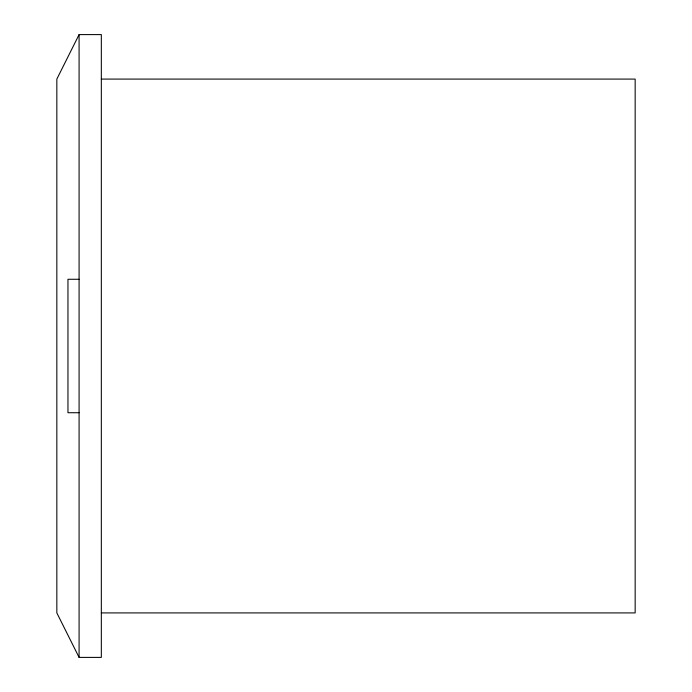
<?xml version="1.0" encoding="UTF-8"?>
<svg xmlns="http://www.w3.org/2000/svg" width="692" height="692" viewBox="0 0 692 692"><rect width="100%" height="100%" fill="white"/><g stroke="black" fill="none" stroke-linecap="round" stroke-linejoin="round"><path stroke-width="1.04" d="M79.087 34.6L56.839 79.087L56.839 612.913L79.087 657.4L101.326 657.4L101.326 34.6L79.087 34.6L79.087 657.4M101.326 79.087L635.161 79.087L635.161 612.913L101.326 612.913M79.087 279.274L67.963 279.274L67.963 412.726L79.087 412.726"/></g></svg>
